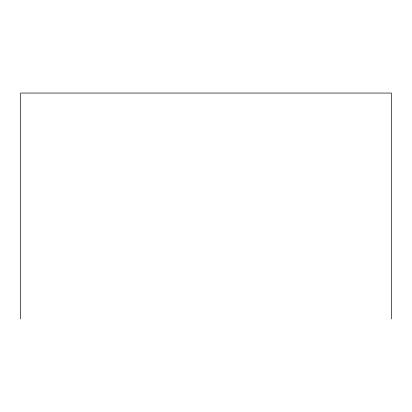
<?xml version="1.0" encoding="UTF-8"?>
<svg xmlns="http://www.w3.org/2000/svg" width="412" height="412" viewBox="0 0 412 412"><rect width="100%" height="100%" fill="white"/><g stroke="black" fill="none" stroke-linecap="round" stroke-linejoin="round"><path stroke-width="0.62" d="M391.4 318.95L391.4 93.05L20.6 93.05L20.6 318.95"/></g></svg>
